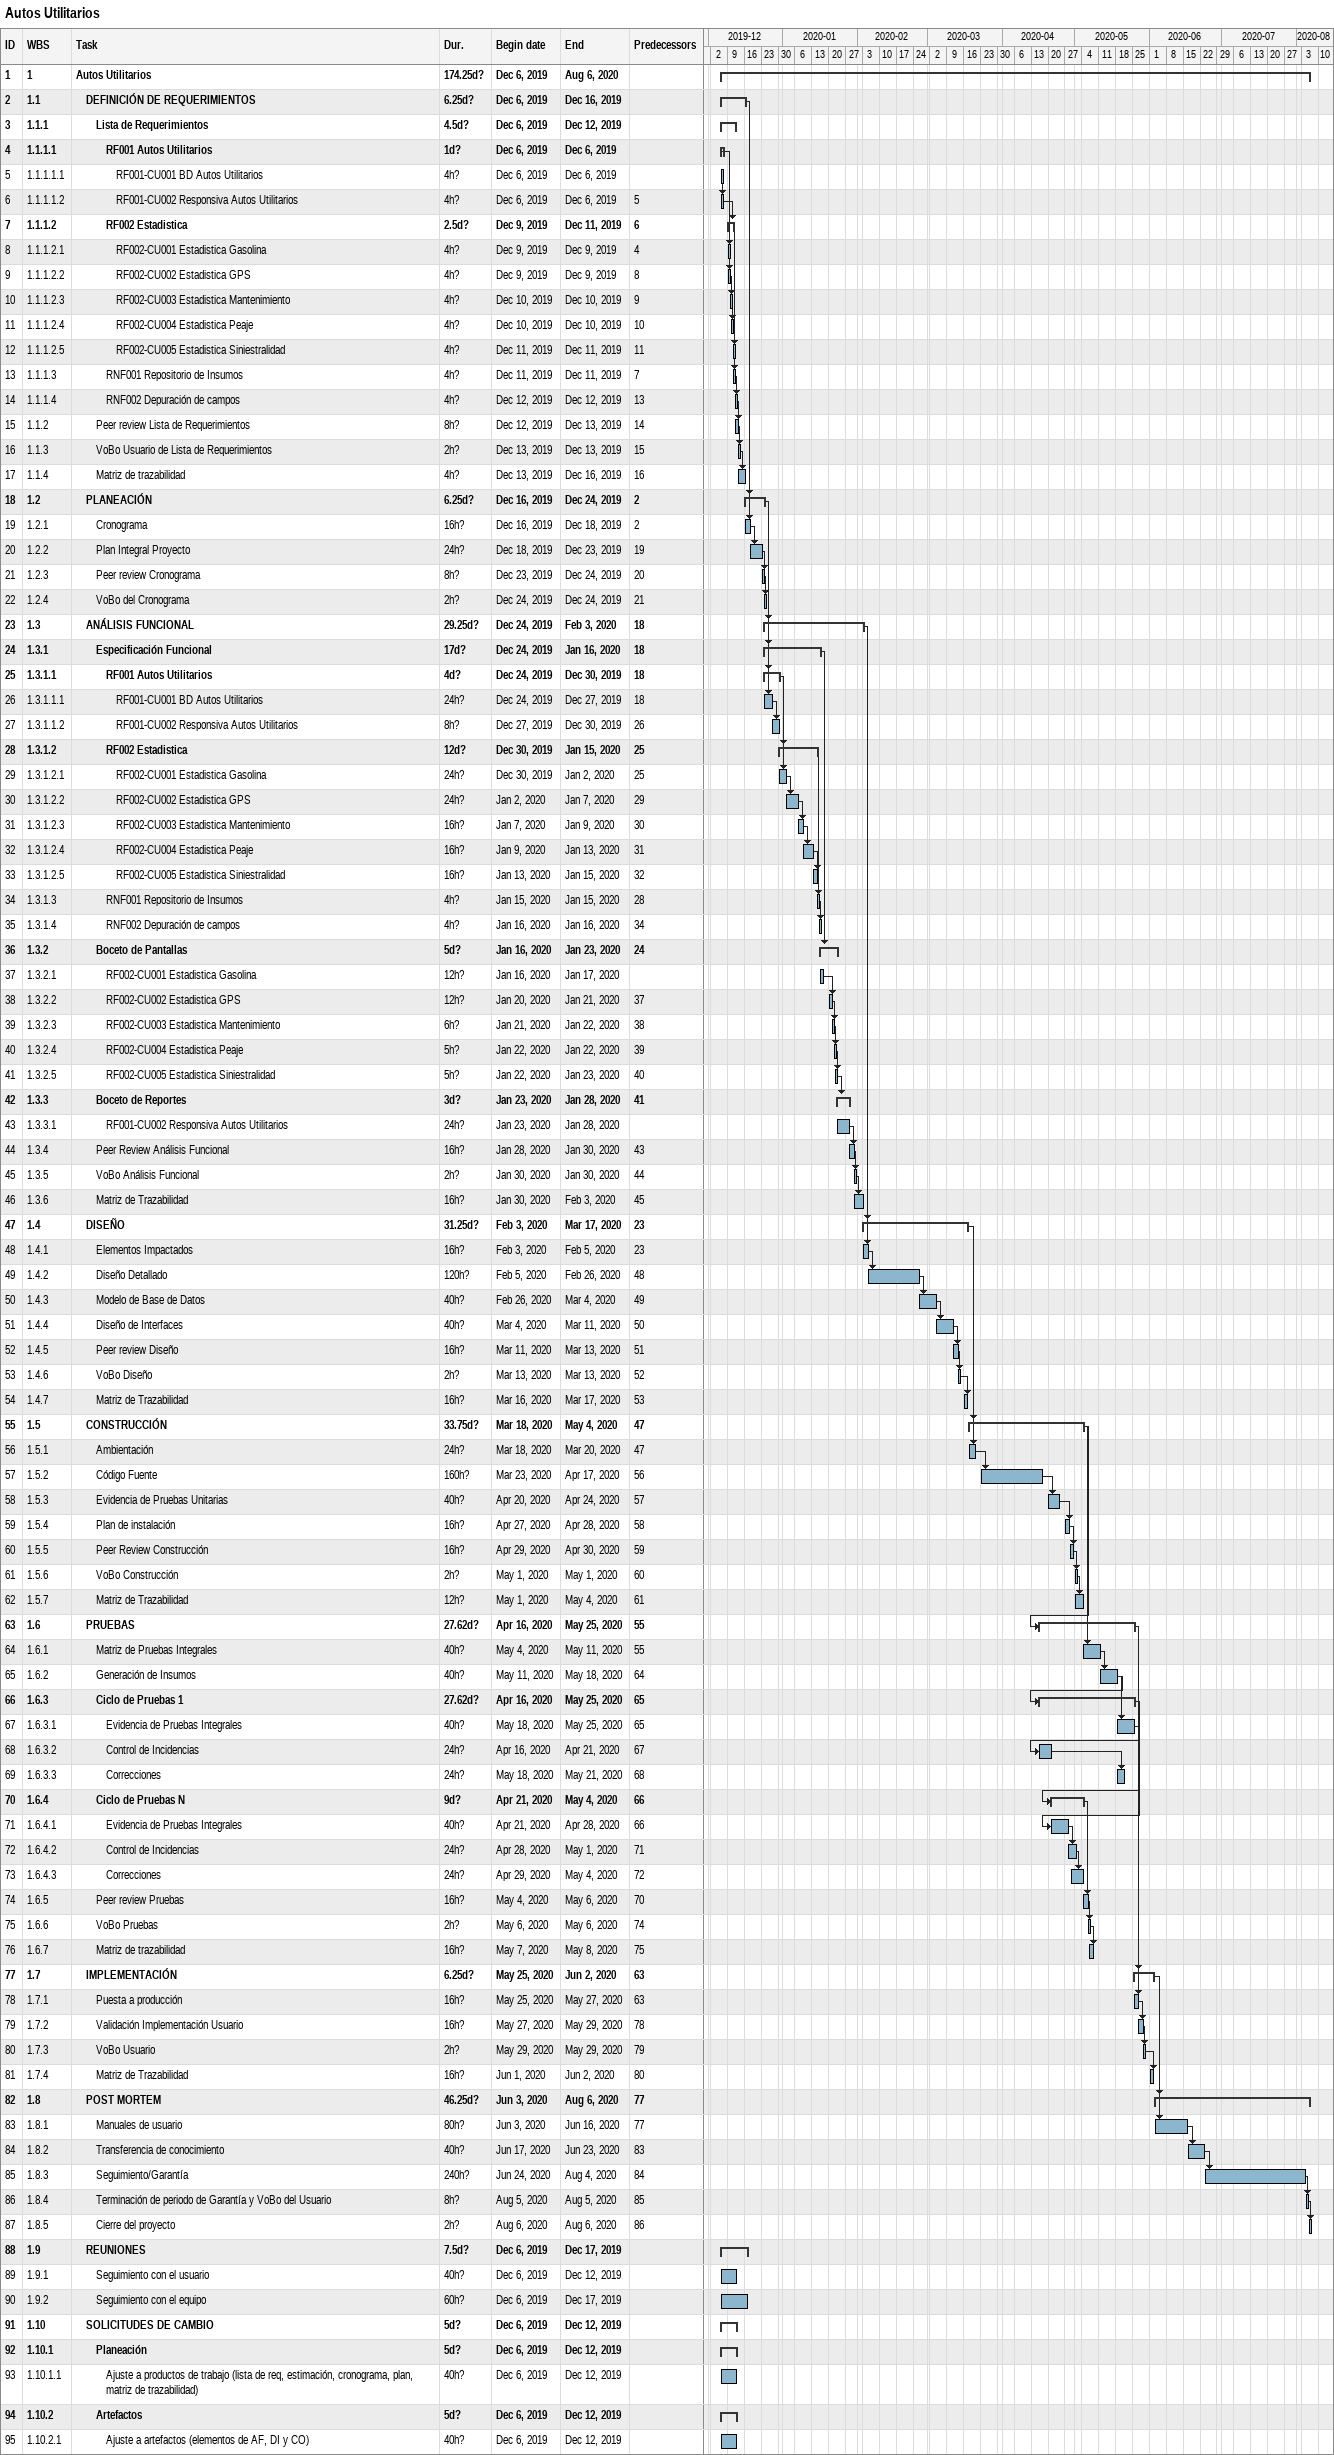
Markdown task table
Autos Utilitarios

| ID | WBS | Task | Duration | Start | Finish | Predecessors |
|---|---|---|---|---|---|---|
| 1 | 1 | **Autos Utilitarios** | 174.25d? | 2019-12-06 | 2020-08-06 |  |
| 2 | 1.1 | **DEFINICIÓN DE REQUERIMIENTOS** | 6.25d? | 2019-12-06 | 2019-12-16 |  |
| 3 | 1.1.1 | **Lista de Requerimientos** | 4.5d? | 2019-12-06 | 2019-12-12 |  |
| 4 | 1.1.1.1 | **RF001 Autos Utilitarios** | 1d? | 2019-12-06 | 2019-12-06 |  |
| 5 | 1.1.1.1.1 | RF001-CU001 BD Autos Utilitarios | 4h? | 2019-12-06 | 2019-12-06 |  |
| 6 | 1.1.1.1.2 | RF001-CU002 Responsiva Autos Utilitarios | 4h? | 2019-12-06 | 2019-12-06 | 5 |
| 7 | 1.1.1.2 | **RF002 Estadistica** | 2.5d? | 2019-12-09 | 2019-12-11 | 6 |
| 8 | 1.1.1.2.1 | RF002-CU001 Estadistica Gasolina | 4h? | 2019-12-09 | 2019-12-09 | 4 |
| 9 | 1.1.1.2.2 | RF002-CU002 Estadistica GPS | 4h? | 2019-12-09 | 2019-12-09 | 8 |
| 10 | 1.1.1.2.3 | RF002-CU003 Estadistica Mantenimiento | 4h? | 2019-12-10 | 2019-12-10 | 9 |
| 11 | 1.1.1.2.4 | RF002-CU004 Estadistica Peaje | 4h? | 2019-12-10 | 2019-12-10 | 10 |
| 12 | 1.1.1.2.5 | RF002-CU005 Estadistica Siniestralidad | 4h? | 2019-12-11 | 2019-12-11 | 11 |
| 13 | 1.1.1.3 | RNF001 Repositorio de Insumos | 4h? | 2019-12-11 | 2019-12-11 | 7 |
| 14 | 1.1.1.4 | RNF002 Depuración de campos | 4h? | 2019-12-12 | 2019-12-12 | 13 |
| 15 | 1.1.2 | Peer review Lista de Requerimientos | 8h? | 2019-12-12 | 2019-12-13 | 14 |
| 16 | 1.1.3 | VoBo Usuario de Lista de Requerimientos | 2h? | 2019-12-13 | 2019-12-13 | 15 |
| 17 | 1.1.4 | Matriz de trazabilidad | 4h? | 2019-12-13 | 2019-12-16 | 16 |
| 18 | 1.2 | **PLANEACIÓN** | 6.25d? | 2019-12-16 | 2019-12-24 | 2 |
| 19 | 1.2.1 | Cronograma | 16h? | 2019-12-16 | 2019-12-18 | 2 |
| 20 | 1.2.2 | Plan Integral Proyecto | 24h? | 2019-12-18 | 2019-12-23 | 19 |
| 21 | 1.2.3 | Peer review Cronograma | 8h? | 2019-12-23 | 2019-12-24 | 20 |
| 22 | 1.2.4 | VoBo del Cronograma | 2h? | 2019-12-24 | 2019-12-24 | 21 |
| 23 | 1.3 | **ANÁLISIS FUNCIONAL** | 29.25d? | 2019-12-24 | 2020-02-03 | 18 |
| 24 | 1.3.1 | **Especificación Funcional** | 17d? | 2019-12-24 | 2020-01-16 | 18 |
| 25 | 1.3.1.1 | **RF001 Autos Utilitarios** | 4d? | 2019-12-24 | 2019-12-30 | 18 |
| 26 | 1.3.1.1.1 | RF001-CU001 BD Autos Utilitarios | 24h? | 2019-12-24 | 2019-12-27 | 18 |
| 27 | 1.3.1.1.2 | RF001-CU002 Responsiva Autos Utilitarios | 8h? | 2019-12-27 | 2019-12-30 | 26 |
| 28 | 1.3.1.2 | **RF002 Estadistica** | 12d? | 2019-12-30 | 2020-01-15 | 25 |
| 29 | 1.3.1.2.1 | RF002-CU001 Estadistica Gasolina | 24h? | 2019-12-30 | 2020-01-02 | 25 |
| 30 | 1.3.1.2.2 | RF002-CU002 Estadistica GPS | 24h? | 2020-01-02 | 2020-01-07 | 29 |
| 31 | 1.3.1.2.3 | RF002-CU003 Estadistica Mantenimiento | 16h? | 2020-01-07 | 2020-01-09 | 30 |
| 32 | 1.3.1.2.4 | RF002-CU004 Estadistica Peaje | 16h? | 2020-01-09 | 2020-01-13 | 31 |
| 33 | 1.3.1.2.5 | RF002-CU005 Estadistica Siniestralidad | 16h? | 2020-01-13 | 2020-01-15 | 32 |
| 34 | 1.3.1.3 | RNF001 Repositorio de Insumos | 4h? | 2020-01-15 | 2020-01-15 | 28 |
| 35 | 1.3.1.4 | RNF002 Depuración de campos | 4h? | 2020-01-16 | 2020-01-16 | 34 |
| 36 | 1.3.2 | **Boceto de Pantallas** | 5d? | 2020-01-16 | 2020-01-23 | 24 |
| 37 | 1.3.2.1 | RF002-CU001 Estadistica Gasolina | 12h? | 2020-01-16 | 2020-01-17 |  |
| 38 | 1.3.2.2 | RF002-CU002 Estadistica GPS | 12h? | 2020-01-20 | 2020-01-21 | 37 |
| 39 | 1.3.2.3 | RF002-CU003 Estadistica Mantenimiento | 6h? | 2020-01-21 | 2020-01-22 | 38 |
| 40 | 1.3.2.4 | RF002-CU004 Estadistica Peaje | 5h? | 2020-01-22 | 2020-01-22 | 39 |
| 41 | 1.3.2.5 | RF002-CU005 Estadistica Siniestralidad | 5h? | 2020-01-22 | 2020-01-23 | 40 |
| 42 | 1.3.3 | **Boceto de Reportes** | 3d? | 2020-01-23 | 2020-01-28 | 41 |
| 43 | 1.3.3.1 | RF001-CU002 Responsiva Autos Utilitarios | 24h? | 2020-01-23 | 2020-01-28 |  |
| 44 | 1.3.4 | Peer Review Análisis Funcional | 16h? | 2020-01-28 | 2020-01-30 | 43 |
| 45 | 1.3.5 | VoBo Análisis Funcional | 2h? | 2020-01-30 | 2020-01-30 | 44 |
| 46 | 1.3.6 | Matriz de Trazabilidad | 16h? | 2020-01-30 | 2020-02-03 | 45 |
| 47 | 1.4 | **DISEÑO** | 31.25d? | 2020-02-03 | 2020-03-17 | 23 |
| 48 | 1.4.1 | Elementos Impactados | 16h? | 2020-02-03 | 2020-02-05 | 23 |
| 49 | 1.4.2 | Diseño Detallado | 120h? | 2020-02-05 | 2020-02-26 | 48 |
| 50 | 1.4.3 | Modelo de Base de Datos | 40h? | 2020-02-26 | 2020-03-04 | 49 |
| 51 | 1.4.4 | Diseño de Interfaces | 40h? | 2020-03-04 | 2020-03-11 | 50 |
| 52 | 1.4.5 | Peer review Diseño | 16h? | 2020-03-11 | 2020-03-13 | 51 |
| 53 | 1.4.6 | VoBo Diseño | 2h? | 2020-03-13 | 2020-03-13 | 52 |
| 54 | 1.4.7 | Matriz de Trazabilidad | 16h? | 2020-03-16 | 2020-03-17 | 53 |
| 55 | 1.5 | **CONSTRUCCIÓN** | 33.75d? | 2020-03-18 | 2020-05-04 | 47 |
| 56 | 1.5.1 | Ambientación | 24h? | 2020-03-18 | 2020-03-20 | 47 |
| 57 | 1.5.2 | Código Fuente | 160h? | 2020-03-23 | 2020-04-17 | 56 |
| 58 | 1.5.3 | Evidencia de Pruebas Unitarias | 40h? | 2020-04-20 | 2020-04-24 | 57 |
| 59 | 1.5.4 | Plan de instalación | 16h? | 2020-04-27 | 2020-04-28 | 58 |
| 60 | 1.5.5 | Peer Review Construcción | 16h? | 2020-04-29 | 2020-04-30 | 59 |
| 61 | 1.5.6 | VoBo Construcción | 2h? | 2020-05-01 | 2020-05-01 | 60 |
| 62 | 1.5.7 | Matriz de Trazabilidad | 12h? | 2020-05-01 | 2020-05-04 | 61 |
| 63 | 1.6 | **PRUEBAS** | 27.62d? | 2020-04-16 | 2020-05-25 | 55 |
| 64 | 1.6.1 | Matriz de Pruebas Integrales | 40h? | 2020-05-04 | 2020-05-11 | 55 |
| 65 | 1.6.2 | Generación de Insumos | 40h? | 2020-05-11 | 2020-05-18 | 64 |
| 66 | 1.6.3 | **Ciclo de Pruebas 1** | 27.62d? | 2020-04-16 | 2020-05-25 | 65 |
| 67 | 1.6.3.1 | Evidencia de Pruebas Integrales | 40h? | 2020-05-18 | 2020-05-25 | 65 |
| 68 | 1.6.3.2 | Control de Incidencias | 24h? | 2020-04-16 | 2020-04-21 | 67 |
| 69 | 1.6.3.3 | Correcciones | 24h? | 2020-05-18 | 2020-05-21 | 68 |
| 70 | 1.6.4 | **Ciclo de Pruebas N** | 9d? | 2020-04-21 | 2020-05-04 | 66 |
| 71 | 1.6.4.1 | Evidencia de Pruebas Integrales | 40h? | 2020-04-21 | 2020-04-28 | 66 |
| 72 | 1.6.4.2 | Control de Incidencias | 24h? | 2020-04-28 | 2020-05-01 | 71 |
| 73 | 1.6.4.3 | Correcciones | 24h? | 2020-04-29 | 2020-05-04 | 72 |
| 74 | 1.6.5 | Peer review Pruebas | 16h? | 2020-05-04 | 2020-05-06 | 70 |
| 75 | 1.6.6 | VoBo Pruebas | 2h? | 2020-05-06 | 2020-05-06 | 74 |
| 76 | 1.6.7 | Matriz de trazabilidad | 16h? | 2020-05-07 | 2020-05-08 | 75 |
| 77 | 1.7 | **IMPLEMENTACIÓN** | 6.25d? | 2020-05-25 | 2020-06-02 | 63 |
| 78 | 1.7.1 | Puesta a producción | 16h? | 2020-05-25 | 2020-05-27 | 63 |
| 79 | 1.7.2 | Validación Implementación Usuario | 16h? | 2020-05-27 | 2020-05-29 | 78 |
| 80 | 1.7.3 | VoBo Usuario | 2h? | 2020-05-29 | 2020-05-29 | 79 |
| 81 | 1.7.4 | Matriz de Trazabilidad | 16h? | 2020-06-01 | 2020-06-02 | 80 |
| 82 | 1.8 | **POST MORTEM** | 46.25d? | 2020-06-03 | 2020-08-06 | 77 |
| 83 | 1.8.1 | Manuales de usuario | 80h? | 2020-06-03 | 2020-06-16 | 77 |
| 84 | 1.8.2 | Transferencia de conocimiento | 40h? | 2020-06-17 | 2020-06-23 | 83 |
| 85 | 1.8.3 | Seguimiento/Garantía | 240h? | 2020-06-24 | 2020-08-04 | 84 |
| 86 | 1.8.4 | Terminación de periodo de Garantía y VoBo del Usuario | 8h? | 2020-08-05 | 2020-08-05 | 85 |
| 87 | 1.8.5 | Cierre del proyecto | 2h? | 2020-08-06 | 2020-08-06 | 86 |
| 88 | 1.9 | **REUNIONES** | 7.5d? | 2019-12-06 | 2019-12-17 |  |
| 89 | 1.9.1 | Seguimiento con el usuario | 40h? | 2019-12-06 | 2019-12-12 |  |
| 90 | 1.9.2 | Seguimiento con el equipo | 60h? | 2019-12-06 | 2019-12-17 |  |
| 91 | 1.10 | **SOLICITUDES DE CAMBIO** | 5d? | 2019-12-06 | 2019-12-12 |  |
| 92 | 1.10.1 | **Planeación** | 5d? | 2019-12-06 | 2019-12-12 |  |
| 93 | 1.10.1.1 | Ajuste a productos de trabajo (lista de req, estimación, cronograma, plan, matriz de trazabilidad) | 40h? | 2019-12-06 | 2019-12-12 |  |
| 94 | 1.10.2 | **Artefactos** | 5d? | 2019-12-06 | 2019-12-12 |  |
| 95 | 1.10.2.1 | Ajuste a artefactos (elementos de AF, DI y CO) | 40h? | 2019-12-06 | 2019-12-12 |  |
